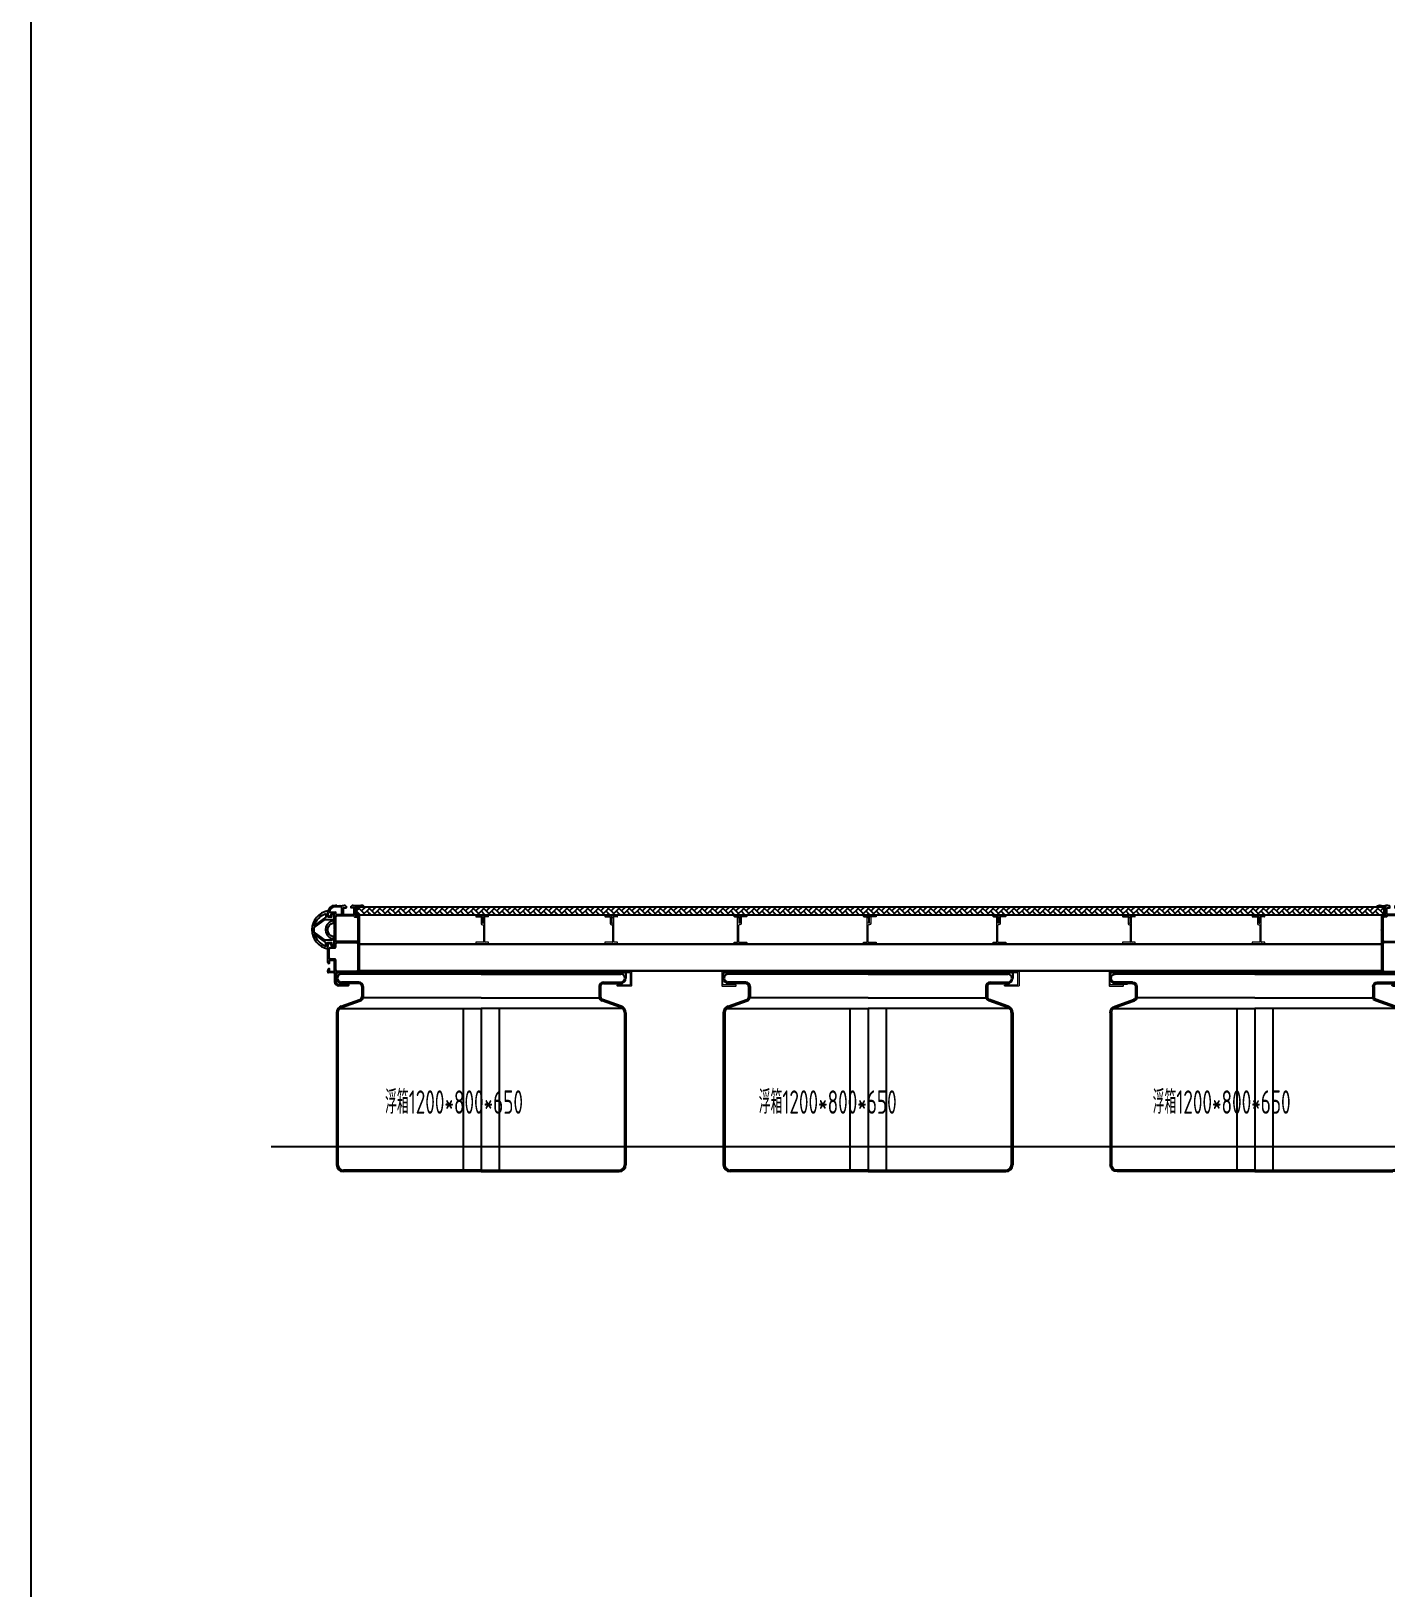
# Model space of a CAD drawing. Extents: x -259369 to -50372, y -155978 to 198088.
# Drawn here: x -107106 to -103361, y 12900 to 17204 of the extents above; entities that cross this region are included whole.
import ezdxf

# ---------------------------------------------------------------- set-up
doc = ezdxf.new("R2010")
doc.units = 0
doc.header["$LTSCALE"] = 1000
doc.header["$MEASUREMENT"] = 0
for name, color, linetype in [('_TCH_MASK', 7, 'Continuous'), ('PUB_DIM', 3, 'Continuous'), ('W-FLOAT_BOWL浮筒', 253, 'Continuous'), ('中实线', 1, 'Continuous'), ('图层5', 6, 'Continuous'), ('粗实线', 3, 'Continuous')]:
    doc.layers.add(name, color=color, linetype=linetype)
doc.layers.add('结构', color=52, linetype='Continuous', lineweight=18)
doc.styles.get("Standard").update_dxf_attribs({"font": 'gbenor.shx', "bigfont": 'gbcbig.shx'})

# ---------------------------------------------------------------- blocks, each defined once
blk = doc.blocks.new('A$C49B369EF')
at = {"color": 8}
for p, q in [((4, 203), (20.5, 203)), ((22.5, 124), (22.5, 191))]:
    blk.add_line(p, q, dxfattribs=at)
at = {"color": 3}
for p, q in [((17, 36), (2, 36)), ((19, 34), (19, 12)), ((22, 34), (22, 12)), ((57, 3), (31, 3)), ((58, 2), (58, 1)), ((47.4, 0), (31, 0)), ((57, 0), (48.6, 0))]:
    blk.add_line(p, q, dxfattribs=at)
at = {"color": 8, "ltscale": 0.5}
blk.add_arc((20.5, 201), 2, 0, 90, dxfattribs=at)
at = {"color": 3}
for centre, radius, start, end in [((2, 38), 2, 180, 270), ((17, 34), 2, 0, 90), ((31, 12), 12, 180, 270), ((31, 12), 9, 180, 270), ((57, 2), 1, 0, 90), ((57, 1), 1, 270, 0)]:
    blk.add_arc(centre, radius, start, end, dxfattribs=at)
at = {"color": 3, "ltscale": 0.5}
blk.add_arc((24, 34), 2, 90, 180, dxfattribs=at)
at = {"layer": '中实线', "color": 8, "linetype": 'ByBlock', "ltscale": 0.5}
for p, q in [((36, 218), (20, 218)), ((20, 218), (20, 218)), ((4, 203), (4, 203)), ((22.5, 199), (22.5, 201)), ((24.5, 197), (37, 197)), ((25.5, 194), (70.6, 194)), ((39, 199), (39, 215)), ((75.5, 190), (80.5, 190)), ((83.5, 187), (83.5, 125)), ((3.5, 76), (3.5, 101.5)), ((6.5, 104.5), (19.5, 104.5)), ((22.5, 107.5), (22.5, 117)), ((80.5, 122), (24.5, 122)), ((24.5, 119), (80.5, 119)), ((83.5, 116), (83.5, 42.5)), ((19.5, 73), (6.5, 73)), ((22.5, 42.5), (22.5, 70)), ((80.5, 39.5), (25.5, 39.5))]:
    blk.add_line(p, q, dxfattribs=at)
for centre, radius, start, end in [((20, 202.1), 15.9, 89.8166, 176.4472), ((36, 215), 3, 0, 90), ((24.5, 199), 2, 180, 269.9404), ((25.5, 191), 3, 90, 180), ((37, 199), 2, 269.9404, 0), ((70.6, 192), 2, 11.537, 90), ((75.5, 193), 3, 191.537, 270), ((80.5, 187), 3, 0, 90), ((6.5, 101.5), 3, 90, 180), ((19.5, 107.5), 3, 270, 0), ((24.5, 124), 2, 180, 270), ((24.5, 117), 2, 90, 180), ((80.5, 125), 3, 270, 0), ((80.5, 116), 3, 0, 90), ((6.5, 76), 3, 180, 270), ((19.5, 70), 3, 0, 90), ((25.5, 42.5), 3, 180, 270), ((80.5, 42.5), 3, 270, 0)]:
    blk.add_arc(centre, radius, start, end, dxfattribs=at)
at = {"layer": '粗实线', "linetype": 'ByBlock', "ltscale": 0.5}
for p, q in [((20, 222), (24.7, 222)), ((24.7, 222), (22.4, 222)), ((39.9, 222), (45, 222)), ((50.5, 219.5), (50.5, 215.2)), ((64.5, 215.2), (64.5, 219.5)), ((70, 222), (75.1, 222)), ((76, 218), (76, 194.5)), ((99.8, 219), (77, 219)), ((90.3, 222), (92.7, 222)), ((100, 219.5), (100, 219.2)), ((0, 200.4), (0, 202)), ((9.1, 199.2), (7.8, 191.8)), ((17, 200), (10.1, 200)), ((19, 155.1), (19, 198)), ((42.5, 214), (42.5, 198)), ((43.5, 215), (50.3, 215)), ((43.5, 197), (56.9, 197)), ((57.1, 196.9), (57.4, 196.6)), ((57.6, 196.6), (57.9, 196.9)), ((58.1, 197), (71.5, 197)), ((71.5, 215), (64.7, 215)), ((72.5, 198), (72.5, 214)), ((77, 193.5), (86, 193.5)), ((87, 192.5), (87, 155.1)), ((19, 111), (19, 153.9)), ((19.4, 154.6), (19.1, 154.9)), ((19.1, 154.1), (19.4, 154.4)), ((86.9, 154.9), (86.6, 154.6)), ((86.6, 154.4), (86.9, 154.1)), ((87, 153.9), (87, 153.9)), ((87, 153.9), (87, 89.8)), ((0, 89.8), (0, 108.6)), ((0, 74.4), (0, 88.7)), ((0.4, 89.4), (0.1, 89.7)), ((0.1, 88.8), (0.4, 89.1)), ((7.8, 117.2), (9.1, 109.8)), ((10.1, 109), (17, 109)), ((86.9, 89.7), (86.6, 89.4)), ((86.6, 89.1), (86.9, 88.8)), ((87, 88.7), (87, 39.5)), ((0, 64), (0, 74.4)), ((3.8, 61.5), (2.5, 61.5)), ((2.5, 47.5), (3.8, 47.5)), ((4, 68.5), (4, 61.7)), ((4, 47.3), (4, 40.5)), ((18, 69.5), (5, 69.5)), ((19, 55.1), (19, 68.5)), ((19, 40.5), (19, 53.9)), ((19.4, 54.6), (19.1, 54.9)), ((19.1, 54.1), (19.4, 54.4)), ((0, 38), (0, 42)), ((99, 36), (24, 36)), ((87.5, 39), (99, 39)), ((100, 38), (100, 37))]:
    blk.add_line(p, q, dxfattribs=at)
at = {"layer": '粗实线', "color": 3, "linetype": 'ByBlock', "ltscale": 0.5}
for p, q in [((5, 39.5), (18, 39.5)), ((47.9, 0.4), (47.6, 0.1)), ((48.4, 0.1), (48.1, 0.4))]:
    blk.add_line(p, q, dxfattribs=at)
at = {"layer": '粗实线', "linetype": 'ByBlock', "ltscale": 0.5}
for centre, radius, start, end in [((20, 202), 20, 90, 180), ((45.3, 215.4), 6.6, 38.3047, 92.8074), ((50.3, 215.2), 0.2, 270, 0.2741), ((69.7, 215.4), 6.6, 87.1926, 141.6953), ((64.7, 215.2), 0.2, 180, 270), ((77, 218), 1, 90, 180), ((92.1, 208.2), 13.8, 54.8394, 92.3815), ((99.8, 219.2), 0.2, 270, 0), ((9.9, 200.4), 9.84, 179.7094, 251.9861), ((6.8, 192), 1, 270, 349.7), ((10.1, 199), 1, 90, 169.7), ((17, 198), 2, 360, 90), ((43.5, 214), 1, 90, 180), ((43.5, 198), 1, 180, 270), ((56.9, 196.8), 0.2, 45, 90), ((57.5, 196.8), 0.2, 225, 315), ((58.1, 196.8), 0.2, 90, 135), ((71.5, 214), 1, 0, 90), ((71.5, 198), 1, 270, 0), ((77, 194.5), 1, 180, 270), ((86, 192.5), 1, 0, 90), ((19.2, 155.1), 0.2, 180, 225), ((19.2, 153.9), 0.2, 135, 180), ((19.2, 154.5), 0.2, 315, 45), ((86.8, 154.5), 0.2, 135, 225), ((86.8, 155.1), 0.2, 315, 0), ((86.8, 153.9), 0.2, 360, 45), ((10.1, 108.5), 10.1, 110.0422, 179.7055), ((0.2, 89.8), 0.2, 180, 225), ((0.2, 88.7), 0.2, 135, 180), ((0.2, 89.2), 0.2, 315, 45), ((6.8, 117), 1.03, 10.8147, 98.718), ((10.1, 110), 1, 190.3, 270), ((17, 111), 2, 270, 0), ((86.8, 89.2), 0.2, 135, 225), ((86.8, 89.8), 0.2, 315, 0), ((86.8, 88.7), 0.2, 360, 45), ((2.5, 64), 2.5, 180, 270), ((6.6, 42.3), 6.6, 128.3047, 182.8074), ((3.8, 61.7), 0.2, 270, 0), ((3.8, 47.3), 0.2, 0, 90), ((5, 68.5), 1, 90, 180), ((18, 68.5), 1, 0, 90), ((19.2, 55.1), 0.2, 180, 225), ((19.2, 53.9), 0.2, 135, 180), ((19.2, 54.5), 0.2, 315, 45), ((5, 40.5), 1, 180, 270), ((18, 40.5), 1, 270, 0), ((87, 39), 0.5, 90, 0), ((99, 38), 1, 0, 90), ((99, 37), 1, 270, 0)]:
    blk.add_arc(centre, radius, start, end, dxfattribs=at)
at = {"layer": '粗实线', "color": 3, "linetype": 'ByBlock', "ltscale": 0.5}
for centre, start, end in [((47.4, 0.2), 270, 315), ((48, 0.2), 45, 135), ((48.6, 0.2), 225, 270)]:
    blk.add_arc(centre, 0.2, start, end, dxfattribs=at)
at = {"layer": '结构', "color": 3, "linetype": 'ByBlock', "ltscale": 0.5}
for p, q in [((24.9, 221.9), (25.2, 221.5)), ((25.5, 221.5), (25.8, 221.9)), ((25.9, 222), (26.7, 222)), ((26.9, 221.9), (27.2, 221.5)), ((27.5, 221.5), (27.8, 221.9)), ((27.9, 222), (28.7, 222)), ((28.9, 221.9), (29.2, 221.5)), ((29.5, 221.5), (29.8, 221.9)), ((29.9, 222), (30.7, 222)), ((30.9, 221.9), (31.2, 221.5)), ((31.5, 221.5), (31.8, 221.9)), ((31.9, 222), (32.7, 222)), ((32.9, 221.9), (33.2, 221.5)), ((33.5, 221.5), (33.8, 221.9)), ((33.9, 222), (34.7, 222)), ((34.9, 221.9), (35.2, 221.5)), ((35.5, 221.5), (35.8, 221.9)), ((35.9, 222), (36.7, 222)), ((36.9, 221.9), (37.2, 221.5)), ((37.5, 221.5), (37.8, 221.9)), ((37.9, 222), (38.7, 222)), ((38.9, 221.9), (39.2, 221.5)), ((39.5, 221.5), (39.8, 221.9)), ((39.9, 222), (41.7, 222)), ((75.1, 222), (73.3, 222)), ((75.6, 221.5), (75.3, 221.9)), ((76.1, 221.9), (75.8, 221.5)), ((77.1, 222), (76.3, 222)), ((77.6, 221.5), (77.3, 221.9)), ((78.1, 221.9), (77.8, 221.5)), ((79.1, 222), (78.3, 222)), ((79.6, 221.5), (79.3, 221.9)), ((80.1, 221.9), (79.8, 221.5)), ((81.1, 222), (80.3, 222)), ((81.6, 221.5), (81.3, 221.9)), ((82.1, 221.9), (81.8, 221.5)), ((83.1, 222), (82.3, 222)), ((83.6, 221.5), (83.3, 221.9)), ((84.1, 221.9), (83.8, 221.5)), ((85.1, 222), (84.3, 222)), ((85.6, 221.5), (85.3, 221.9)), ((86.1, 221.9), (85.8, 221.5)), ((87.1, 222), (86.3, 222)), ((87.6, 221.5), (87.3, 221.9)), ((88.1, 221.9), (87.8, 221.5)), ((89.1, 222), (88.3, 222)), ((89.6, 221.5), (89.3, 221.9)), ((90.1, 221.9), (89.8, 221.5))]:
    blk.add_line(p, q, dxfattribs=at)
for centre, start, end in [((24.7, 221.8), 45, 90), ((25.3, 221.6), 225, 315), ((25.9, 221.8), 90, 135), ((26.7, 221.8), 45, 90), ((27.3, 221.6), 225, 315), ((27.9, 221.8), 90, 135), ((28.7, 221.8), 45, 90), ((29.3, 221.6), 225, 315), ((29.9, 221.8), 90, 135), ((30.7, 221.8), 45, 90), ((31.3, 221.6), 225, 315), ((31.9, 221.8), 90, 135), ((32.7, 221.8), 45, 90), ((33.3, 221.6), 225, 315), ((33.9, 221.8), 90, 135), ((34.7, 221.8), 45, 90), ((35.3, 221.6), 225, 315), ((35.9, 221.8), 90, 135), ((36.7, 221.8), 45, 90), ((37.3, 221.6), 225, 315), ((37.9, 221.8), 90, 135), ((38.7, 221.8), 45, 90), ((39.3, 221.6), 225, 315), ((39.9, 221.8), 90, 135), ((75.1, 221.8), 45, 90), ((75.7, 221.6), 225, 315), ((76.3, 221.8), 90, 135), ((77.1, 221.8), 45, 90), ((77.7, 221.6), 225, 315), ((78.3, 221.8), 90, 135), ((79.1, 221.8), 45, 90), ((79.7, 221.6), 225, 315), ((80.3, 221.8), 90, 135), ((81.1, 221.8), 45, 90), ((81.7, 221.6), 225, 315), ((82.3, 221.8), 90, 135), ((83.1, 221.8), 45, 90), ((83.7, 221.6), 225, 315), ((84.3, 221.8), 90, 135), ((85.1, 221.8), 45, 90), ((85.7, 221.6), 225, 315), ((86.3, 221.8), 90, 135), ((87.1, 221.8), 45, 90), ((87.7, 221.6), 225, 315), ((88.3, 221.8), 90, 135), ((89.1, 221.8), 45, 90), ((89.7, 221.6), 225, 315), ((90.3, 221.8), 90, 135)]:
    blk.add_arc(centre, 0.2, start, end, dxfattribs=at)
blk = doc.blocks.new('A$C4B927DFE')
at = {"color": 0, "lineweight": 5}
for p, q in [((-56.9, 44.1), (-54.6, 44.1)), ((-53.9, 64.4), (-53.9, 65.9)), ((-40.6, 66.9), (-40.6, 67.9))]:
    blk.add_line(p, q, dxfattribs=at)
at = {"color": 0, "lineweight": 0, "ltscale": 0.5}
blk.add_arc((-56.6, 48.1), 4.07, 190.1528, 265.2718, dxfattribs=at)
at = {"layer": '结构', "color": 0, "linetype": 'ByBlock', "lineweight": 0, "ltscale": 0.5}
for p, q in [((-75.6, 67.9), (-75.6, 66.9)), ((-60.4, 68.9), (-74.6, 68.9)), ((-74.6, 65.9), (-61.6, 65.9)), ((-60.6, 64.9), (-60.6, 47.4)), ((-57.8, 64.2), (-57.4, 64.4)), ((-57.4, 63.9), (-57.8, 64.2)), ((-57.8, 62.4), (-57.4, 62.6)), ((-57.4, 62.1), (-57.8, 62.4)), ((-57.8, 60.6), (-57.4, 60.8)), ((-57.4, 60.3), (-57.8, 60.6)), ((-57.8, 58.8), (-57.4, 59)), ((-57.4, 58.5), (-57.8, 58.8)), ((-57.8, 57), (-57.4, 57.2)), ((-57.4, 56.7), (-57.8, 57)), ((-57.8, 55.2), (-57.4, 55.4)), ((-57.4, 54.9), (-57.8, 55.2)), ((-57.8, 53.4), (-57.4, 53.6)), ((-57.4, 53.1), (-57.8, 53.4)), ((-57.8, 51.6), (-57.4, 51.8)), ((-57.4, 51.3), (-57.8, 51.6)), ((-57.4, 64.4), (-57.4, 65.9)), ((-57.4, 62.6), (-57.4, 63.9)), ((-57.4, 60.8), (-57.4, 62.1)), ((-57.4, 59), (-57.4, 60.3)), ((-57.4, 57.2), (-57.4, 58.5)), ((-57.4, 55.4), (-57.4, 56.7)), ((-57.4, 53.6), (-57.4, 54.9)), ((-57.4, 51.8), (-57.4, 53.1)), ((-57.4, 53.1), (-57.4, 53.1)), ((-57.4, 50.1), (-57.4, 51.3)), ((-53.5, 64.2), (-53.9, 64.4)), ((-53.9, 63.9), (-53.5, 64.2)), ((-53.9, 62.6), (-53.9, 63.9)), ((-53.5, 62.4), (-53.9, 62.6)), ((-53.9, 62.1), (-53.5, 62.4)), ((-53.9, 62.2), (-53.9, 61.9)), ((-53.9, 61.9), (-53.5, 61.7)), ((-53.5, 61.7), (-53.9, 61.4)), ((-53.9, 61.4), (-53.9, 60.1)), ((-53.9, 60.1), (-53.5, 59.9)), ((-53.5, 59.9), (-53.9, 59.6)), ((-53.9, 59.6), (-53.9, 58.3)), ((-53.9, 58.3), (-53.5, 58.1)), ((-53.5, 58.1), (-53.9, 57.8)), ((-53.9, 57.8), (-53.9, 56.5)), ((-53.9, 56.5), (-53.5, 56.3)), ((-53.5, 56.3), (-53.9, 56)), ((-53.9, 56), (-53.9, 54.7)), ((-53.9, 54.7), (-53.5, 54.5)), ((-53.5, 54.5), (-53.9, 54.2)), ((-53.9, 54.2), (-53.9, 52.9)), ((-53.9, 52.9), (-53.5, 52.7)), ((-53.5, 52.7), (-53.9, 52.4)), ((-53.9, 52.4), (-53.9, 51.1)), ((-53.9, 51.1), (-53.5, 50.9)), ((-53.5, 50.9), (-53.9, 50.6)), ((-53.9, 50.6), (-53.9, 50.1)), ((-53.6, -3.1), (-53.6, 43.1)), ((-50.9, 68.9), (-41.6, 68.9)), ((-50.6, -3.1), (-50.6, 64.9)), ((-41.6, 65.9), (-49.6, 65.9)), ((-75.6, -4.6), (-75.6, -6.6)), ((-54.6, -4.1), (-75.1, -4.1)), ((-75.1, -7.1), (-41.1, -7.1)), ((-41.1, -4.1), (-49.6, -4.1)), ((-40.6, -6.6), (-40.6, -4.6))]:
    blk.add_line(p, q, dxfattribs=at)
for centre, radius, start, end in [((-74.6, 67.9), 1, 90, 180), ((-74.6, 66.9), 1, 180, 270), ((-61.6, 64.9), 1, 0, 90), ((-60.4, 65.9), 3, 360, 90.0017), ((-55.6, 50.1), 1.75, 180, 0), ((-54.6, 43.1), 1, 0, 90), ((-50.9, 65.9), 3, 89.9983, 180), ((-49.6, 64.9), 1, 90, 180), ((-41.6, 67.9), 1, 0, 90), ((-41.6, 66.9), 1, 270, 360), ((-75.1, -4.6), 0.5, 90, 180), ((-75.1, -6.6), 0.5, 180, 270), ((-54.6, -3.1), 1, 270, 0), ((-49.6, -3.1), 1, 180, 270), ((-41.1, -4.6), 0.5, 0, 90), ((-41.1, -6.6), 0.5, 270, 0)]:
    blk.add_arc(centre, radius, start, end, dxfattribs=at)
blk = doc.blocks.new('555')
at = {"color": 31}
for p, q in [((447973.9, -94562.7), (450812.6, -94562.7)), ((447973.9, -94585.7), (447973.9, -94562.7)), ((447973.9, -94572.9), (447979.8, -94567)), ((447984.1, -94585.7), (447973.9, -94575.5)), ((450812.6, -94585.7), (447973.9, -94585.7)), ((447994.2, -94581.4), (447975.5, -94562.7)), ((447975.5, -94585.7), (447979.8, -94581.4)), ((447987, -94574.2), (447998.5, -94562.7)), ((447994.2, -94567), (447989.8, -94562.7)), ((447989.8, -94585.7), (448008.5, -94567)), ((448012.8, -94585.7), (448001.3, -94574.2)), ((448022.9, -94581.4), (448004.2, -94562.7)), ((448004.2, -94585.7), (448008.5, -94581.4)), ((448022.9, -94581.4), (448007.8, -94566.2)), ((448007.8, -94567.8), (448008.5, -94567)), ((448012.8, -94585.7), (448007.8, -94580.6)), ((448007.8, -94582.1), (448008.5, -94581.4)), ((448015.7, -94574.2), (448027.2, -94562.7)), ((448015.7, -94574.2), (448027.2, -94562.7)), ((448022.9, -94567), (448018.6, -94562.7)), ((448022.9, -94567), (448018.6, -94562.7)), ((448018.6, -94585.7), (448037.3, -94567)), ((448018.6, -94585.7), (448037.3, -94567)), ((448041.6, -94585.7), (448030.1, -94574.2)), ((448041.6, -94585.7), (448030.1, -94574.2)), ((448051.6, -94581.4), (448032.9, -94562.7)), ((448051.6, -94581.4), (448032.9, -94562.7)), ((448032.9, -94585.7), (448037.3, -94581.4)), ((448032.9, -94585.7), (448037.3, -94581.4)), ((448044.4, -94574.2), (448055.9, -94562.7)), ((448051.6, -94567), (448047.3, -94562.7)), ((448051.6, -94567), (448047.3, -94562.7)), ((448047.3, -94585.7), (448066, -94567)), ((448070.3, -94585.7), (448058.8, -94574.2)), ((448080.4, -94581.4), (448061.7, -94562.7)), ((448061.7, -94585.7), (448066, -94581.4)), ((448080.4, -94581.4), (448065.2, -94566.2)), ((448065.2, -94567.8), (448066, -94567)), ((448070.3, -94585.7), (448065.2, -94580.6)), ((448065.2, -94582.1), (448066, -94581.4)), ((448073.2, -94574.2), (448084.7, -94562.7)), ((448073.2, -94574.2), (448084.7, -94562.7)), ((448080.4, -94567), (448076.1, -94562.7)), ((448080.4, -94567), (448076.1, -94562.7)), ((448076.1, -94585.7), (448094.7, -94567)), ((448076.1, -94585.7), (448094.7, -94567)), ((448099.1, -94585.7), (448087.6, -94574.2)), ((448099.1, -94585.7), (448087.6, -94574.2)), ((448109.1, -94581.4), (448090.4, -94562.7)), ((448109.1, -94581.4), (448090.4, -94562.7)), ((448090.4, -94585.7), (448094.7, -94581.4)), ((448090.4, -94585.7), (448094.7, -94581.4)), ((448101.9, -94574.2), (448113.4, -94562.7)), ((448109.1, -94567), (448104.8, -94562.7)), ((448109.1, -94567), (448104.8, -94562.7)), ((448104.8, -94585.7), (448123.5, -94567)), ((448127.8, -94585.7), (448116.3, -94574.2)), ((448137.8, -94581.4), (448119.2, -94562.7)), ((448119.2, -94585.7), (448123.5, -94581.4)), ((448130.7, -94574.2), (448142.2, -94562.7)), ((448137.8, -94567), (448133.5, -94562.7)), ((448133.5, -94585.7), (448152.2, -94567)), ((448156.5, -94585.7), (448145, -94574.2)), ((448166.6, -94581.4), (448147.9, -94562.7)), ((448147.9, -94585.7), (448152.2, -94581.4)), ((448159.4, -94574.2), (448170.9, -94562.7)), ((448166.6, -94567), (448162.3, -94562.7)), ((448162.3, -94585.7), (448180.9, -94567)), ((448185.3, -94585.7), (448173.8, -94574.2)), ((448195.3, -94581.4), (448176.6, -94562.7)), ((448176.6, -94585.7), (448180.9, -94581.4)), ((448188.1, -94574.2), (448199.6, -94562.7)), ((448195.3, -94567), (448191, -94562.7)), ((448191, -94585.7), (448209.7, -94567)), ((448214, -94585.7), (448202.5, -94574.2)), ((448224.1, -94581.4), (448205.4, -94562.7)), ((448205.4, -94585.7), (448209.7, -94581.4)), ((448216.9, -94574.2), (448228.4, -94562.7)), ((448224.1, -94567), (448219.7, -94562.7)), ((448219.7, -94585.7), (448238.4, -94567)), ((448242.7, -94585.7), (448231.2, -94574.2)), ((448252.8, -94581.4), (448234.1, -94562.7)), ((448234.1, -94585.7), (448238.4, -94581.4)), ((448245.6, -94574.2), (448257.1, -94562.7)), ((448252.8, -94567), (448248.5, -94562.7)), ((448248.5, -94585.7), (448267.2, -94567)), ((448271.5, -94585.7), (448260, -94574.2)), ((448281.5, -94581.4), (448262.8, -94562.7)), ((448262.8, -94585.7), (448267.2, -94581.4)), ((448274.3, -94574.2), (448285.8, -94562.7)), ((448281.5, -94567), (448277.2, -94562.7)), ((448277.2, -94585.7), (448295.9, -94567)), ((448300.2, -94585.7), (448288.7, -94574.2)), ((448310.3, -94581.4), (448291.6, -94562.7)), ((448291.6, -94585.7), (448295.9, -94581.4)), ((448303.1, -94574.2), (448314.6, -94562.7)), ((448310.3, -94567), (448305.9, -94562.7)), ((448305.9, -94585.7), (448324.6, -94567)), ((448328.9, -94585.7), (448317.4, -94574.2)), ((448339, -94581.4), (448320.3, -94562.7)), ((448320.3, -94585.7), (448324.6, -94581.4)), ((448331.8, -94574.2), (448343.3, -94562.7)), ((448339, -94567), (448334.7, -94562.7)), ((448334.7, -94585.7), (448353.4, -94567)), ((448357.7, -94585.7), (448346.2, -94574.2)), ((448367.7, -94581.4), (448349.1, -94562.7)), ((448349.1, -94585.7), (448353.4, -94581.4)), ((448360.6, -94574.2), (448372.1, -94562.7)), ((448367.7, -94567), (448363.4, -94562.7)), ((448363.4, -94585.7), (448382.1, -94567)), ((448386.4, -94585.7), (448374.9, -94574.2)), ((448396.5, -94581.4), (448377.8, -94562.7)), ((448377.8, -94585.7), (448382.1, -94581.4)), ((448389.3, -94574.2), (448400.8, -94562.7)), ((448396.5, -94567), (448392.2, -94562.7)), ((448392.2, -94585.7), (448410.8, -94567)), ((448415.2, -94585.7), (448403.7, -94574.2)), ((448425.2, -94581.4), (448406.5, -94562.7)), ((448406.5, -94585.7), (448410.8, -94581.4)), ((448418, -94574.2), (448429.5, -94562.7)), ((448425.2, -94567), (448420.9, -94562.7)), ((448420.9, -94585.7), (448439.6, -94567)), ((448443.9, -94585.7), (448432.4, -94574.2)), ((448453.9, -94581.4), (448435.3, -94562.7)), ((448435.3, -94585.7), (448439.6, -94581.4)), ((448446.8, -94574.2), (448458.3, -94562.7)), ((448453.9, -94567), (448449.6, -94562.7)), ((448449.6, -94585.7), (448468.3, -94567)), ((448472.6, -94585.7), (448461.1, -94574.2)), ((448482.7, -94581.4), (448464, -94562.7)), ((448464, -94585.7), (448468.3, -94581.4)), ((448475.5, -94574.2), (448487, -94562.7)), ((448482.7, -94567), (448478.4, -94562.7)), ((448478.4, -94585.7), (448497.1, -94567)), ((448501.4, -94585.7), (448489.9, -94574.2)), ((448511.4, -94581.4), (448492.7, -94562.7)), ((448492.7, -94585.7), (448497.1, -94581.4)), ((448504.2, -94574.2), (448515.7, -94562.7)), ((448511.4, -94567), (448507.1, -94562.7)), ((448507.1, -94585.7), (448525.8, -94567)), ((448530.1, -94585.7), (448518.6, -94574.2)), ((448540.2, -94581.4), (448521.5, -94562.7)), ((448521.5, -94585.7), (448525.8, -94581.4)), ((448533, -94574.2), (448544.5, -94562.7)), ((448540.2, -94567), (448535.8, -94562.7)), ((448535.8, -94585.7), (448554.5, -94567)), ((448558.8, -94585.7), (448547.3, -94574.2)), ((448568.9, -94581.4), (448550.2, -94562.7)), ((448550.2, -94585.7), (448554.5, -94581.4)), ((448561.7, -94574.2), (448573.2, -94562.7)), ((448568.9, -94567), (448564.6, -94562.7)), ((448564.6, -94585.7), (448583.3, -94567)), ((448587.6, -94585.7), (448576.1, -94574.2)), ((448597.6, -94581.4), (448578.9, -94562.7)), ((448578.9, -94585.7), (448583.3, -94581.4)), ((448590.4, -94574.2), (448601.9, -94562.7)), ((448597.6, -94567), (448593.3, -94562.7)), ((448593.3, -94585.7), (448612, -94567)), ((448616.3, -94585.7), (448604.8, -94574.2)), ((448626.4, -94581.4), (448607.7, -94562.7)), ((448607.7, -94585.7), (448612, -94581.4)), ((448619.2, -94574.2), (448630.7, -94562.7)), ((448626.4, -94567), (448622.1, -94562.7)), ((448622.1, -94585.7), (448640.7, -94567)), ((448645.1, -94585.7), (448633.6, -94574.2)), ((448655.1, -94581.4), (448636.4, -94562.7)), ((448636.4, -94585.7), (448640.7, -94581.4)), ((448647.9, -94574.2), (448659.4, -94562.7)), ((448655.1, -94567), (448650.8, -94562.7)), ((448650.8, -94585.7), (448669.5, -94567)), ((448673.8, -94585.7), (448662.3, -94574.2)), ((448683.8, -94581.4), (448665.2, -94562.7)), ((448665.2, -94585.7), (448669.5, -94581.4)), ((448676.7, -94574.2), (448688.2, -94562.7)), ((448683.8, -94567), (448679.5, -94562.7)), ((448679.5, -94585.7), (448698.2, -94567)), ((448702.5, -94585.7), (448691, -94574.2)), ((448712.6, -94581.4), (448693.9, -94562.7)), ((448693.9, -94585.7), (448698.2, -94581.4)), ((448705.4, -94574.2), (448716.9, -94562.7)), ((448712.6, -94567), (448708.3, -94562.7)), ((448708.3, -94585.7), (448726.9, -94567)), ((448731.3, -94585.7), (448719.8, -94574.2)), ((448741.3, -94581.4), (448722.6, -94562.7)), ((448722.6, -94585.7), (448726.9, -94581.4)), ((448734.1, -94574.2), (448745.6, -94562.7)), ((448741.3, -94567), (448737, -94562.7)), ((448737, -94585.7), (448755.7, -94567)), ((448760, -94585.7), (448748.5, -94574.2)), ((448770.1, -94581.4), (448751.4, -94562.7)), ((448751.4, -94585.7), (448755.7, -94581.4)), ((448762.9, -94574.2), (448774.4, -94562.7)), ((448770.1, -94567), (448765.7, -94562.7)), ((448765.7, -94585.7), (448784.4, -94567)), ((448788.7, -94585.7), (448777.2, -94574.2)), ((448798.8, -94581.4), (448780.1, -94562.7)), ((448780.1, -94585.7), (448784.4, -94581.4)), ((448791.6, -94574.2), (448803.1, -94562.7)), ((448798.8, -94567), (448794.5, -94562.7)), ((448794.5, -94585.7), (448813.2, -94567)), ((448817.5, -94585.7), (448806, -94574.2)), ((448827.5, -94581.4), (448808.8, -94562.7)), ((448808.8, -94585.7), (448813.2, -94581.4)), ((448820.3, -94574.2), (448831.8, -94562.7)), ((448827.5, -94567), (448823.2, -94562.7)), ((448823.2, -94585.7), (448841.9, -94567)), ((448846.2, -94585.7), (448834.7, -94574.2)), ((448856.3, -94581.4), (448837.6, -94562.7)), ((448837.6, -94585.7), (448841.9, -94581.4)), ((448849.1, -94574.2), (448860.6, -94562.7)), ((448856.3, -94567), (448851.9, -94562.7)), ((448851.9, -94585.7), (448870.6, -94567)), ((448874.9, -94585.7), (448863.4, -94574.2)), ((448885, -94581.4), (448866.3, -94562.7)), ((448866.3, -94585.7), (448870.6, -94581.4)), ((448877.8, -94574.2), (448889.3, -94562.7)), ((448885, -94567), (448880.7, -94562.7)), ((448880.7, -94585.7), (448899.4, -94567)), ((448903.7, -94585.7), (448892.2, -94574.2)), ((448913.7, -94581.4), (448895.1, -94562.7)), ((448895.1, -94585.7), (448899.4, -94581.4)), ((448906.6, -94574.2), (448918.1, -94562.7)), ((448913.7, -94567), (448909.4, -94562.7)), ((448909.4, -94585.7), (448928.1, -94567)), ((448932.4, -94585.7), (448920.9, -94574.2)), ((448942.5, -94581.4), (448923.8, -94562.7)), ((448923.8, -94585.7), (448928.1, -94581.4)), ((448935.3, -94574.2), (448946.8, -94562.7)), ((448942.5, -94567), (448938.2, -94562.7)), ((448938.2, -94585.7), (448956.8, -94567)), ((448961.2, -94585.7), (448949.7, -94574.2)), ((448971.2, -94581.4), (448952.5, -94562.7)), ((448952.5, -94585.7), (448956.8, -94581.4)), ((448964, -94574.2), (448975.5, -94562.7)), ((448971.2, -94567), (448966.9, -94562.7)), ((448966.9, -94585.7), (448985.6, -94567)), ((448989.9, -94585.7), (448978.4, -94574.2)), ((448999.9, -94581.4), (448981.3, -94562.7)), ((448981.3, -94585.7), (448985.6, -94581.4)), ((448992.8, -94574.2), (449004.3, -94562.7)), ((448999.9, -94567), (448995.6, -94562.7)), ((448995.6, -94585.7), (449014.3, -94567)), ((449018.6, -94585.7), (449007.1, -94574.2)), ((449028.7, -94581.4), (449010, -94562.7)), ((449010, -94585.7), (449014.3, -94581.4)), ((449021.5, -94574.2), (449033, -94562.7)), ((449028.7, -94567), (449024.4, -94562.7)), ((449024.4, -94585.7), (449043.1, -94567)), ((449047.4, -94585.7), (449035.9, -94574.2)), ((449057.4, -94581.4), (449038.7, -94562.7)), ((449038.7, -94585.7), (449043.1, -94581.4)), ((449050.2, -94574.2), (449061.7, -94562.7)), ((449057.4, -94567), (449053.1, -94562.7)), ((449053.1, -94585.7), (449071.8, -94567)), ((449076.1, -94585.7), (449064.6, -94574.2)), ((449086.2, -94581.4), (449067.5, -94562.7)), ((449067.5, -94585.7), (449071.8, -94581.4)), ((449079, -94574.2), (449090.5, -94562.7)), ((449086.2, -94567), (449081.8, -94562.7)), ((449081.8, -94585.7), (449100.5, -94567)), ((449104.8, -94585.7), (449093.3, -94574.2)), ((449114.9, -94581.4), (449096.2, -94562.7)), ((449096.2, -94585.7), (449100.5, -94581.4)), ((449107.7, -94574.2), (449119.2, -94562.7)), ((449114.9, -94567), (449110.6, -94562.7)), ((449110.6, -94585.7), (449129.3, -94567)), ((449133.6, -94585.7), (449122.1, -94574.2)), ((449143.6, -94581.4), (449124.9, -94562.7)), ((449124.9, -94585.7), (449129.3, -94581.4)), ((449136.4, -94574.2), (449147.9, -94562.7)), ((449143.6, -94567), (449139.3, -94562.7)), ((449139.3, -94585.7), (449158, -94567)), ((449162.3, -94585.7), (449150.8, -94574.2)), ((449172.4, -94581.4), (449153.7, -94562.7)), ((449153.7, -94585.7), (449158, -94581.4)), ((449165.2, -94574.2), (449176.7, -94562.7)), ((449172.4, -94567), (449168.1, -94562.7)), ((449168.1, -94585.7), (449186.7, -94567)), ((449191.1, -94585.7), (449179.6, -94574.2)), ((449201.1, -94581.4), (449182.4, -94562.7)), ((449182.4, -94585.7), (449186.7, -94581.4)), ((449193.9, -94574.2), (449205.4, -94562.7)), ((449201.1, -94567), (449196.8, -94562.7)), ((449196.8, -94585.7), (449215.5, -94567)), ((449219.8, -94585.7), (449208.3, -94574.2)), ((449229.8, -94581.4), (449211.2, -94562.7)), ((449211.2, -94585.7), (449215.5, -94581.4)), ((449222.7, -94574.2), (449234.2, -94562.7)), ((449229.8, -94567), (449225.5, -94562.7)), ((449225.5, -94585.7), (449244.2, -94567)), ((449248.5, -94585.7), (449237, -94574.2)), ((449258.6, -94581.4), (449239.9, -94562.7)), ((449239.9, -94585.7), (449244.2, -94581.4)), ((449251.4, -94574.2), (449262.9, -94562.7)), ((449258.6, -94567), (449254.3, -94562.7)), ((449254.3, -94585.7), (449272.9, -94567)), ((449277.3, -94585.7), (449265.8, -94574.2)), ((449287.3, -94581.4), (449268.6, -94562.7)), ((449268.6, -94585.7), (449272.9, -94581.4)), ((449280.1, -94574.2), (449291.6, -94562.7)), ((449287.3, -94567), (449283, -94562.7)), ((449283, -94585.7), (449301.7, -94567)), ((449306, -94585.7), (449294.5, -94574.2)), ((449316.1, -94581.4), (449297.4, -94562.7)), ((449297.4, -94585.7), (449301.7, -94581.4)), ((449308.9, -94574.2), (449320.4, -94562.7)), ((449316.1, -94567), (449311.7, -94562.7)), ((449311.7, -94585.7), (449330.4, -94567)), ((449334.7, -94585.7), (449323.2, -94574.2)), ((449344.8, -94581.4), (449326.1, -94562.7)), ((449326.1, -94585.7), (449330.4, -94581.4)), ((449337.6, -94574.2), (449349.1, -94562.7)), ((449344.8, -94567), (449340.5, -94562.7)), ((449340.5, -94585.7), (449359.2, -94567)), ((449363.5, -94585.7), (449352, -94574.2)), ((449373.5, -94581.4), (449354.8, -94562.7)), ((449354.8, -94585.7), (449359.2, -94581.4)), ((449366.3, -94574.2), (449377.8, -94562.7)), ((449373.5, -94567), (449369.2, -94562.7)), ((449369.2, -94585.7), (449387.9, -94567)), ((449392.2, -94585.7), (449380.7, -94574.2)), ((449402.3, -94581.4), (449383.6, -94562.7)), ((449383.6, -94585.7), (449387.9, -94581.4)), ((449395.1, -94574.2), (449406.6, -94562.7)), ((449402.3, -94567), (449397.9, -94562.7)), ((449397.9, -94585.7), (449416.6, -94567)), ((449420.9, -94585.7), (449409.4, -94574.2)), ((449431, -94581.4), (449412.3, -94562.7)), ((449412.3, -94585.7), (449416.6, -94581.4)), ((449423.8, -94574.2), (449435.3, -94562.7)), ((449431, -94567), (449426.7, -94562.7)), ((449426.7, -94585.7), (449445.4, -94567)), ((449449.7, -94585.7), (449438.2, -94574.2)), ((449459.7, -94581.4), (449441.1, -94562.7)), ((449441.1, -94585.7), (449445.4, -94581.4)), ((449452.6, -94574.2), (449464.1, -94562.7)), ((449459.7, -94567), (449455.4, -94562.7)), ((449455.4, -94585.7), (449474.1, -94567)), ((449478.4, -94585.7), (449466.9, -94574.2)), ((449488.5, -94581.4), (449469.8, -94562.7)), ((449469.8, -94585.7), (449474.1, -94581.4)), ((449481.3, -94574.2), (449492.8, -94562.7)), ((449488.5, -94567), (449484.2, -94562.7)), ((449484.2, -94585.7), (449502.8, -94567)), ((449507.2, -94585.7), (449495.7, -94574.2)), ((449517.2, -94581.4), (449498.5, -94562.7)), ((449498.5, -94585.7), (449502.8, -94581.4)), ((449510, -94574.2), (449521.5, -94562.7)), ((449517.2, -94567), (449512.9, -94562.7)), ((449512.9, -94585.7), (449531.6, -94567)), ((449535.9, -94585.7), (449524.4, -94574.2)), ((449545.9, -94581.4), (449527.3, -94562.7)), ((449527.3, -94585.7), (449531.6, -94581.4)), ((449538.8, -94574.2), (449550.3, -94562.7)), ((449545.9, -94567), (449541.6, -94562.7)), ((449541.6, -94585.7), (449560.3, -94567)), ((449564.6, -94585.7), (449553.1, -94574.2)), ((449574.7, -94581.4), (449556, -94562.7)), ((449556, -94585.7), (449560.3, -94581.4)), ((449567.5, -94574.2), (449579, -94562.7)), ((449574.7, -94567), (449570.4, -94562.7)), ((449570.4, -94585.7), (449589.1, -94567)), ((449593.4, -94585.7), (449581.9, -94574.2)), ((449603.4, -94581.4), (449584.7, -94562.7)), ((449584.7, -94585.7), (449589.1, -94581.4)), ((449596.2, -94574.2), (449607.7, -94562.7)), ((449603.4, -94567), (449599.1, -94562.7)), ((449599.1, -94585.7), (449617.8, -94567)), ((449622.1, -94585.7), (449610.6, -94574.2)), ((449632.2, -94581.4), (449613.5, -94562.7)), ((449613.5, -94585.7), (449617.8, -94581.4)), ((449625, -94574.2), (449636.5, -94562.7)), ((449632.2, -94567), (449627.8, -94562.7)), ((449627.8, -94585.7), (449646.5, -94567)), ((449650.8, -94585.7), (449639.3, -94574.2)), ((449660.9, -94581.4), (449642.2, -94562.7)), ((449642.2, -94585.7), (449646.5, -94581.4)), ((449653.7, -94574.2), (449665.2, -94562.7)), ((449660.9, -94567), (449656.6, -94562.7)), ((449656.6, -94585.7), (449675.3, -94567)), ((449679.6, -94585.7), (449668.1, -94574.2)), ((449689.6, -94581.4), (449670.9, -94562.7)), ((449670.9, -94585.7), (449675.3, -94581.4)), ((449682.4, -94574.2), (449693.9, -94562.7)), ((449689.6, -94567), (449685.3, -94562.7)), ((449685.3, -94585.7), (449704, -94567)), ((449708.3, -94585.7), (449696.8, -94574.2)), ((449718.4, -94581.4), (449699.7, -94562.7)), ((449699.7, -94585.7), (449704, -94581.4)), ((449711.2, -94574.2), (449722.7, -94562.7)), ((449718.4, -94567), (449714, -94562.7)), ((449714, -94585.7), (449732.7, -94567)), ((449737, -94585.7), (449725.5, -94574.2)), ((449747.1, -94581.4), (449728.4, -94562.7)), ((449728.4, -94585.7), (449732.7, -94581.4)), ((449739.9, -94574.2), (449751.4, -94562.7)), ((449747.1, -94567), (449742.8, -94562.7)), ((449742.8, -94585.7), (449761.5, -94567)), ((449765.8, -94585.7), (449754.3, -94574.2)), ((449775.8, -94581.4), (449757.2, -94562.7)), ((449757.2, -94585.7), (449761.5, -94581.4)), ((449768.7, -94574.2), (449780.2, -94562.7)), ((449775.8, -94567), (449771.5, -94562.7)), ((449771.5, -94585.7), (449790.2, -94567)), ((449794.5, -94585.7), (449783, -94574.2)), ((449804.6, -94581.4), (449785.9, -94562.7)), ((449785.9, -94585.7), (449790.2, -94581.4)), ((449797.4, -94574.2), (449808.9, -94562.7)), ((449804.6, -94567), (449800.3, -94562.7)), ((449800.3, -94585.7), (449818.9, -94567)), ((449823.3, -94585.7), (449811.8, -94574.2)), ((449833.3, -94581.4), (449814.6, -94562.7)), ((449814.6, -94585.7), (449818.9, -94581.4)), ((449826.1, -94574.2), (449837.6, -94562.7)), ((449833.3, -94567), (449829, -94562.7)), ((449829, -94585.7), (449847.7, -94567)), ((449852, -94585.7), (449840.5, -94574.2)), ((449862, -94581.4), (449843.4, -94562.7)), ((449843.4, -94585.7), (449847.7, -94581.4)), ((449854.9, -94574.2), (449866.4, -94562.7)), ((449862, -94567), (449857.7, -94562.7)), ((449857.7, -94585.7), (449876.4, -94567)), ((449880.7, -94585.7), (449869.2, -94574.2)), ((449890.8, -94581.4), (449872.1, -94562.7)), ((449872.1, -94585.7), (449876.4, -94581.4)), ((449883.6, -94574.2), (449895.1, -94562.7)), ((449890.8, -94567), (449886.5, -94562.7)), ((449886.5, -94585.7), (449905.2, -94567)), ((449909.5, -94585.7), (449898, -94574.2)), ((449919.5, -94581.4), (449900.8, -94562.7)), ((449900.8, -94585.7), (449905.2, -94581.4)), ((449912.3, -94574.2), (449923.8, -94562.7)), ((449919.5, -94567), (449915.2, -94562.7)), ((449915.2, -94585.7), (449933.9, -94567)), ((449938.2, -94585.7), (449926.7, -94574.2)), ((449948.3, -94581.4), (449929.6, -94562.7)), ((449929.6, -94585.7), (449933.9, -94581.4)), ((449941.1, -94574.2), (449952.6, -94562.7)), ((449948.3, -94567), (449943.9, -94562.7)), ((449943.9, -94585.7), (449962.6, -94567)), ((449966.9, -94585.7), (449955.4, -94574.2)), ((449977, -94581.4), (449958.3, -94562.7)), ((449958.3, -94585.7), (449962.6, -94581.4)), ((449969.8, -94574.2), (449981.3, -94562.7)), ((449977, -94567), (449972.7, -94562.7)), ((449972.7, -94585.7), (449991.4, -94567)), ((449995.7, -94585.7), (449984.2, -94574.2)), ((450005.7, -94581.4), (449987, -94562.7)), ((449987, -94585.7), (449991.4, -94581.4)), ((449998.5, -94574.2), (450010, -94562.7)), ((450005.7, -94567), (450001.4, -94562.7)), ((450001.4, -94585.7), (450020.1, -94567)), ((450024.4, -94585.7), (450012.9, -94574.2)), ((450034.5, -94581.4), (450015.8, -94562.7)), ((450015.8, -94585.7), (450020.1, -94581.4)), ((450027.3, -94574.2), (450038.8, -94562.7)), ((450034.5, -94567), (450030.2, -94562.7)), ((450030.2, -94585.7), (450048.8, -94567)), ((450053.2, -94585.7), (450041.7, -94574.2)), ((450063.2, -94581.4), (450044.5, -94562.7)), ((450044.5, -94585.7), (450048.8, -94581.4)), ((450056, -94574.2), (450067.5, -94562.7)), ((450063.2, -94567), (450058.9, -94562.7)), ((450058.9, -94585.7), (450077.6, -94567)), ((450081.9, -94585.7), (450070.4, -94574.2)), ((450091.9, -94581.4), (450073.3, -94562.7)), ((450073.3, -94585.7), (450077.6, -94581.4)), ((450084.8, -94574.2), (450096.3, -94562.7)), ((450091.9, -94567), (450087.6, -94562.7)), ((450087.6, -94585.7), (450106.3, -94567)), ((450110.6, -94585.7), (450099.1, -94574.2)), ((450120.7, -94581.4), (450102, -94562.7)), ((450102, -94585.7), (450106.3, -94581.4)), ((450113.5, -94574.2), (450125, -94562.7)), ((450120.7, -94567), (450116.4, -94562.7)), ((450116.4, -94585.7), (450135, -94567)), ((450139.4, -94585.7), (450127.9, -94574.2)), ((450149.4, -94581.4), (450130.7, -94562.7)), ((450130.7, -94585.7), (450135, -94581.4)), ((450142.2, -94574.2), (450153.7, -94562.7)), ((450149.4, -94567), (450145.1, -94562.7)), ((450145.1, -94585.7), (450163.8, -94567)), ((450168.1, -94585.7), (450156.6, -94574.2)), ((450168.1, -94585.7), (450156.6, -94574.2)), ((450172.5, -94575.7), (450159.5, -94562.7)), ((450178.2, -94581.4), (450159.5, -94562.7)), ((450159.5, -94585.7), (450163.8, -94581.4)), ((450159.5, -94585.7), (450163.8, -94581.4)), ((450171, -94574.2), (450182.5, -94562.7)), ((450171, -94574.2), (450172.5, -94572.7)), ((450178.2, -94567), (450173.8, -94562.7)), ((450173.8, -94585.7), (450192.5, -94567)), ((450196.8, -94585.7), (450185.3, -94574.2)), ((450206.9, -94581.4), (450188.2, -94562.7)), ((450188.2, -94585.7), (450192.5, -94581.4)), ((450199.7, -94574.2), (450211.2, -94562.7)), ((450206.9, -94567), (450202.6, -94562.7)), ((450202.6, -94585.7), (450221.3, -94567)), ((450225.6, -94585.7), (450214.1, -94574.2)), ((450235.6, -94581.4), (450216.9, -94562.7)), ((450216.9, -94585.7), (450221.3, -94581.4)), ((450228.4, -94574.2), (450239.9, -94562.7)), ((450235.6, -94567), (450231.3, -94562.7)), ((450231.3, -94585.7), (450250, -94567)), ((450254.3, -94585.7), (450242.8, -94574.2)), ((450264.4, -94581.4), (450245.7, -94562.7)), ((450245.7, -94585.7), (450250, -94581.4)), ((450257.2, -94574.2), (450268.7, -94562.7)), ((450264.4, -94567), (450260, -94562.7)), ((450260, -94585.7), (450278.7, -94567)), ((450283, -94585.7), (450271.5, -94574.2)), ((450293.1, -94581.4), (450274.4, -94562.7)), ((450274.4, -94585.7), (450278.7, -94581.4)), ((450285.9, -94574.2), (450297.4, -94562.7)), ((450293.1, -94567), (450288.8, -94562.7)), ((450288.8, -94585.7), (450307.5, -94567)), ((450311.8, -94585.7), (450300.3, -94574.2)), ((450321.8, -94581.4), (450303.2, -94562.7)), ((450303.2, -94585.7), (450307.5, -94581.4)), ((450314.7, -94574.2), (450326.2, -94562.7)), ((450321.8, -94567), (450317.5, -94562.7)), ((450317.5, -94585.7), (450336.2, -94567)), ((450340.5, -94585.7), (450329, -94574.2)), ((450350.6, -94581.4), (450331.9, -94562.7)), ((450331.9, -94585.7), (450336.2, -94581.4)), ((450343.4, -94574.2), (450354.9, -94562.7)), ((450350.6, -94567), (450346.3, -94562.7)), ((450346.3, -94585.7), (450364.9, -94567)), ((450369.3, -94585.7), (450357.8, -94574.2)), ((450379.3, -94581.4), (450360.6, -94562.7)), ((450360.6, -94585.7), (450364.9, -94581.4)), ((450372.1, -94574.2), (450383.6, -94562.7)), ((450379.3, -94567), (450375, -94562.7)), ((450375, -94585.7), (450393.7, -94567)), ((450398, -94585.7), (450386.5, -94574.2)), ((450408, -94581.4), (450389.4, -94562.7)), ((450389.4, -94585.7), (450393.7, -94581.4)), ((450400.9, -94574.2), (450412.4, -94562.7)), ((450408, -94567), (450403.7, -94562.7)), ((450403.7, -94585.7), (450422.4, -94567)), ((450426.7, -94585.7), (450415.2, -94574.2)), ((450436.8, -94581.4), (450418.1, -94562.7)), ((450418.1, -94585.7), (450422.4, -94581.4)), ((450429.6, -94574.2), (450441.1, -94562.7)), ((450436.8, -94567), (450432.5, -94562.7)), ((450432.5, -94585.7), (450451.2, -94567)), ((450455.5, -94585.7), (450444, -94574.2)), ((450465.5, -94581.4), (450446.8, -94562.7)), ((450446.8, -94585.7), (450451.2, -94581.4)), ((450458.3, -94574.2), (450469.8, -94562.7)), ((450465.5, -94567), (450461.2, -94562.7)), ((450461.2, -94585.7), (450479.9, -94567)), ((450484.2, -94585.7), (450472.7, -94574.2)), ((450494.3, -94581.4), (450475.6, -94562.7)), ((450475.6, -94585.7), (450479.9, -94581.4)), ((450487.1, -94574.2), (450498.6, -94562.7)), ((450494.3, -94567), (450489.9, -94562.7)), ((450489.9, -94585.7), (450508.6, -94567)), ((450512.9, -94585.7), (450501.4, -94574.2)), ((450523, -94581.4), (450504.3, -94562.7)), ((450504.3, -94585.7), (450508.6, -94581.4)), ((450515.8, -94574.2), (450527.3, -94562.7)), ((450523, -94567), (450518.7, -94562.7)), ((450518.7, -94585.7), (450537.4, -94567)), ((450541.7, -94585.7), (450530.2, -94574.2)), ((450551.7, -94581.4), (450533, -94562.7)), ((450533, -94585.7), (450537.4, -94581.4)), ((450544.5, -94574.2), (450556, -94562.7)), ((450551.7, -94567), (450547.4, -94562.7)), ((450547.4, -94585.7), (450566.1, -94567)), ((450570.4, -94585.7), (450558.9, -94574.2)), ((450580.5, -94581.4), (450561.8, -94562.7)), ((450561.8, -94585.7), (450566.1, -94581.4)), ((450573.3, -94574.2), (450584.8, -94562.7)), ((450580.5, -94567), (450576.2, -94562.7)), ((450576.2, -94585.7), (450594.8, -94567)), ((450599.2, -94585.7), (450587.7, -94574.2)), ((450609.2, -94581.4), (450590.5, -94562.7)), ((450590.5, -94585.7), (450594.8, -94581.4)), ((450602, -94574.2), (450613.5, -94562.7)), ((450609.2, -94567), (450604.9, -94562.7)), ((450604.9, -94585.7), (450623.6, -94567)), ((450627.9, -94585.7), (450616.4, -94574.2)), ((450637.9, -94581.4), (450619.3, -94562.7)), ((450619.3, -94585.7), (450623.6, -94581.4)), ((450630.8, -94574.2), (450642.3, -94562.7)), ((450637.9, -94567), (450633.6, -94562.7)), ((450633.6, -94585.7), (450652.3, -94567)), ((450656.6, -94585.7), (450645.1, -94574.2)), ((450666.7, -94581.4), (450648, -94562.7)), ((450648, -94585.7), (450652.3, -94581.4)), ((450659.5, -94574.2), (450671, -94562.7)), ((450666.7, -94567), (450662.4, -94562.7)), ((450662.4, -94585.7), (450681, -94567)), ((450685.4, -94585.7), (450673.9, -94574.2)), ((450695.4, -94581.4), (450676.7, -94562.7)), ((450676.7, -94585.7), (450681, -94581.4)), ((450688.2, -94574.2), (450699.7, -94562.7)), ((450695.4, -94567), (450691.1, -94562.7)), ((450691.1, -94585.7), (450709.8, -94567)), ((450714.1, -94585.7), (450702.6, -94574.2)), ((450724.2, -94581.4), (450705.5, -94562.7)), ((450705.5, -94585.7), (450709.8, -94581.4)), ((450717, -94574.2), (450728.5, -94562.7)), ((450724.2, -94567), (450719.8, -94562.7)), ((450719.8, -94585.7), (450738.5, -94567)), ((450742.8, -94585.7), (450731.3, -94574.2)), ((450752.9, -94581.4), (450734.2, -94562.7)), ((450734.2, -94585.7), (450738.5, -94581.4)), ((450745.7, -94574.2), (450757.2, -94562.7)), ((450752.9, -94567), (450748.6, -94562.7)), ((450748.6, -94585.7), (450767.3, -94567)), ((450771.6, -94585.7), (450760.1, -94574.2)), ((450781.6, -94581.4), (450762.9, -94562.7)), ((450762.9, -94585.7), (450767.3, -94581.4)), ((450774.4, -94574.2), (450785.9, -94562.7)), ((450781.6, -94567), (450777.3, -94562.7)), ((450777.3, -94585.7), (450796, -94567)), ((450800.3, -94585.7), (450788.8, -94574.2)), ((450810.4, -94581.4), (450791.7, -94562.7)), ((450791.7, -94585.7), (450796, -94581.4)), ((450803.2, -94574.2), (450812.6, -94564.8)), ((450810.4, -94567), (450806, -94562.7)), ((450806, -94585.7), (450812.6, -94579.2)), ((450812.6, -94562.7), (450812.6, -94585.7))]:
    blk.add_line(p, q, dxfattribs=at)
blk = doc.blocks.new('0123.')
at = {"layer": '结构', "color": 4, "linetype": 'ByBlock', "ltscale": 0.5}
for p, q in [((448797, -94743.7), (448797, -94742.7)), ((448798, -94741.7), (448836, -94741.7)), ((448833, -94744.7), (448798, -94744.7)), ((448834, -94777.7), (448834, -94745.7)), ((448837, -94742.7), (448837, -94780.7)), ((448797, -94780.7), (448797, -94779.7)), ((448798, -94778.7), (448833, -94778.7)), ((448836, -94781.7), (448798, -94781.7))]:
    blk.add_line(p, q, dxfattribs=at)
for centre, start, end in [((448798, -94742.7), 90, 180), ((448798, -94743.7), 180, 270), ((448833, -94745.7), 0, 90), ((448836, -94742.7), 0, 90), ((448798, -94779.7), 90, 180), ((448798, -94780.7), 180, 270), ((448833, -94777.7), 270, 0), ((448836, -94780.7), 270, 0)]:
    blk.add_arc(centre, 1, start, end, dxfattribs=at)
blk = doc.blocks.new('$matou$00000083')
at = {"elevation": 0}
for points in [[(-13.7, 34.9), (-13.7, 52.5, -0.847619), (-13.7, -52.5), (-13.7, -34.9), (-23.7, -34.9), (-23.7, -44.9, -0.406515), (-30.7, -34.9), (-29.4, -19.1, 0.864542), (-29.4, 19.1), (-30.7, 34.9, -0.406515), (-23.7, 44.9), (-23.7, 34.9)], [(-7.7, 44.9), (-7.7, 34.9), (23.3, 12, 0.254501)], [(24.4, 6.2), (-6.3, 28.9), (-23.7, 28.9, 1), (-23.7, 23.9, -0.7067), (-23.7, -23.9, 1), (-23.7, -28.9), (-6.3, -28.9), (24.4, -6.2, 0.065739)]]:
    blk.add_lwpolyline(points, format="xyb", close=True, dxfattribs=at)
blk.add_lwpolyline([(-7.7, -34.9), (-7.7, -44.9), (-7.7, -34.9), (23.3, -12, -0.254501), (-7.7, -44.9)], format="xyb", dxfattribs=at)
blk = doc.blocks.new('$matou$00000066')
for p, q in [((-400, 275, 0), (-400, 260, 0)), ((0, 275, 0), (-400, 275, 0)), ((0, 271, 0), (-386.4, 271, 0)), ((0, 275, 0), (400, 275, 0)), ((0, 271, 0), (386.4, 271, 0)), ((400, 275, 0), (400, 260, 0)), ((-338, 249, 0), (-386.4, 249, 0)), ((-338, 245, 0), (-385, 245, 0)), ((-330, 237, 0), (-330, 208.2, 0)), ((-326, 237, 0), (-326, 208.2, 0)), ((326, 237, 0), (326, 208.2, 0)), ((330, 237, 0), (330, 208.2, 0)), ((338, 249, 0), (386.4, 249, 0)), ((338, 245, 0), (385, 245, 0)), ((-390.7, 176.1, 0), (0, 176.1, 0)), ((-386.6, 182.8, 0), (-335.4, 200.6, 0)), ((-385.9, 178.8, 0), (-334.1, 196.9, 0)), ((0, 205.3, 0), (-326.3, 205.3, 0)), ((-50, 176.1, 0), (-50, -271, 0)), ((0, 205.3, 0), (326.3, 205.3, 0)), ((390.7, 176.1, 0), (0, 176.1, 0)), ((0, 176.1, 0), (0, -271, 0)), ((0, 176.1, 0), (0, -271, 0)), ((50, 176.1, 0), (50, -271, 0)), ((385.9, 178.8, 0), (334.1, 196.9, 0)), ((386.6, 182.8, 0), (335.4, 200.6, 0)), ((-400, 163.9, 0), (-400, -256, 0)), ((-396, 164.7, 0), (-396, -256, 0)), ((396, 164.7, 0), (396, -256, 0)), ((400, 163.9, 0), (400, -256, 0)), ((0, -271, 0), (-381, -271, 0)), ((0, -275, 0), (-381, -275, 0)), ((0, -271, 0), (381, -271, 0)), ((0, -275, 0), (381, -275, 0))]:
    blk.add_line(p, q)
at = {"elevation": 0}
for points in [[(-399.9, 275), (-330.3, 275)], [(-399.9, 275), (-330.3, 275)], [(399.9, 275), (330.3, 275)], [(399.9, 275), (330.3, 275)]]:
    blk.add_lwpolyline(points, dxfattribs=at)
for centre, radius, start, end in [((-385, 260, 0), 15, 180, 270), ((-386.4, 260, 0), 11, 90, 270), ((385, 260, 0), 15, 270, 0), ((386.4, 260, 0), 11, 270, 90), ((-338, 237, 0), 12, 0, 90), ((-338, 237, 0), 8, 0, 90), ((338, 237, 0), 12, 90, 180), ((338, 237, 0), 8, 90, 180), ((-380, 163.9, 0), 20, 109.1798, 180), ((-381, 164.7, 0), 15, 109.1798, 180), ((-338, 208.2, 0), 8, 289.1798, 0), ((-338, 208.2, 0), 12, 289.1798, 0), ((338, 208.2, 0), 12, 180, 250.8202), ((338, 208.2, 0), 8, 180, 250.8202), ((381, 164.7, 0), 15, 0, 70.8202), ((380, 163.9, 0), 20, 0, 70.8202), ((-381, -256, 0), 19, 180, 270), ((-381, -256, 0), 15, 180, 270), ((381, -256, 0), 15, 270, 0), ((381, -256, 0), 19, 270, 0)]:
    blk.add_arc(centre, radius, start, end)

msp = doc.modelspace()

# ---------------------------------------------------------------- linework, layer by layer
msp.add_lwpolyline([(-107106.17, 17488.07), (-95262.52, 17488.07), (-95262.52, 9967.09), (-107106.17, 9967.09)], close=True)
at = {"layer": 'PUB_DIM'}
msp.add_line((-106442.74, 14120.61), (-101014.75, 14120.61), dxfattribs=at)
at = {"layer": '中实线', "lineweight": 9}
for p, q in [((-106199.18, 14604.03), (-106199.18, 14682.03)), ((-106199.18, 14682.03), (-103373.28, 14682.03)), ((-103373.28, 14604.03), (-103373.28, 14682.03)), ((-103373.28, 14604.03), (-106198.68, 14604.03))]:
    msp.add_line(p, q, dxfattribs=at)
at = {"layer": '中实线', "color": 8, "linetype": 'ByBlock', "lineweight": 20, "ltscale": 0.5}
for p, q in [((-106199.18, 14678.53), (-103373.28, 14678.53)), ((-106199.18, 14607.53), (-103373.28, 14607.53))]:
    msp.add_line(p, q, dxfattribs=at)
at = {"layer": '图层5', "lineweight": 9}
msp.add_line((-104105.77, 14569.03), (-104075.77, 14569.03), dxfattribs=at)

# ---------------------------------------------------------------- block references
at = {"color": 0, "lineweight": 5}
msp.add_blockref('A$C49B369EF', (-106286.19, 14565.03), dxfattribs=at)
for name, p in [('555', (-554179.6, 109345.72)), ('0123.', (-554283.27, 109345.72)), ('0123.', (-553212.39, 109345.72))]:
    msp.add_blockref(name, p)
at = {"color": 0, "lineweight": 5, "xscale": -1}
msp.add_blockref('A$C49B369EF', (-103286.27, 14565.03), dxfattribs=at)
at = {"xscale": -1}
for p in [(343640.09, 109345.72), (344710.31, 109345.72)]:
    msp.add_blockref('0123.', p, dxfattribs=at)
at = {"layer": '_TCH_MASK', "color": 0}
for p in [(-105801.57, 14689.14), (-105444.57, 14689.14), (-104013.57, 14689.14), (-103655.57, 14689.14)]:
    msp.add_blockref('A$C4B927DFE', p, dxfattribs=at)
at = {"layer": '_TCH_MASK', "color": 0, "xscale": -1}
for p in [(-105203.8, 14689.14), (-104845.8, 14689.14), (-104487.8, 14689.14)]:
    msp.add_blockref('A$C4B927DFE', p, dxfattribs=at)
at = {"layer": 'W-FLOAT_BOWL浮筒', "yscale": -1, "rotation": 180}
for name, p in [('$matou$00000083', (-106299.36, 14719.57)), ('$matou$00000066', (-103723.48, 14326.03))]:
    msp.add_blockref(name, p, dxfattribs=at)
at = {"layer": 'W-FLOAT_BOWL浮筒'}
for p in [(-105862.19, 14326.03), (-104792.83, 14326.03)]:
    msp.add_blockref('$matou$00000066', p, dxfattribs=at)

# ---------------------------------------------------------------- texts
at = {"width": 0.7}
for p in [(-106127.76, 14210.92), (-105094.87, 14210.92), (-104005.97, 14210.92)]:
    msp.add_text('浮箱1200*800*650', height=64.8, dxfattribs=at).set_placement(p)

doc.saveas('drawing.dxf')
